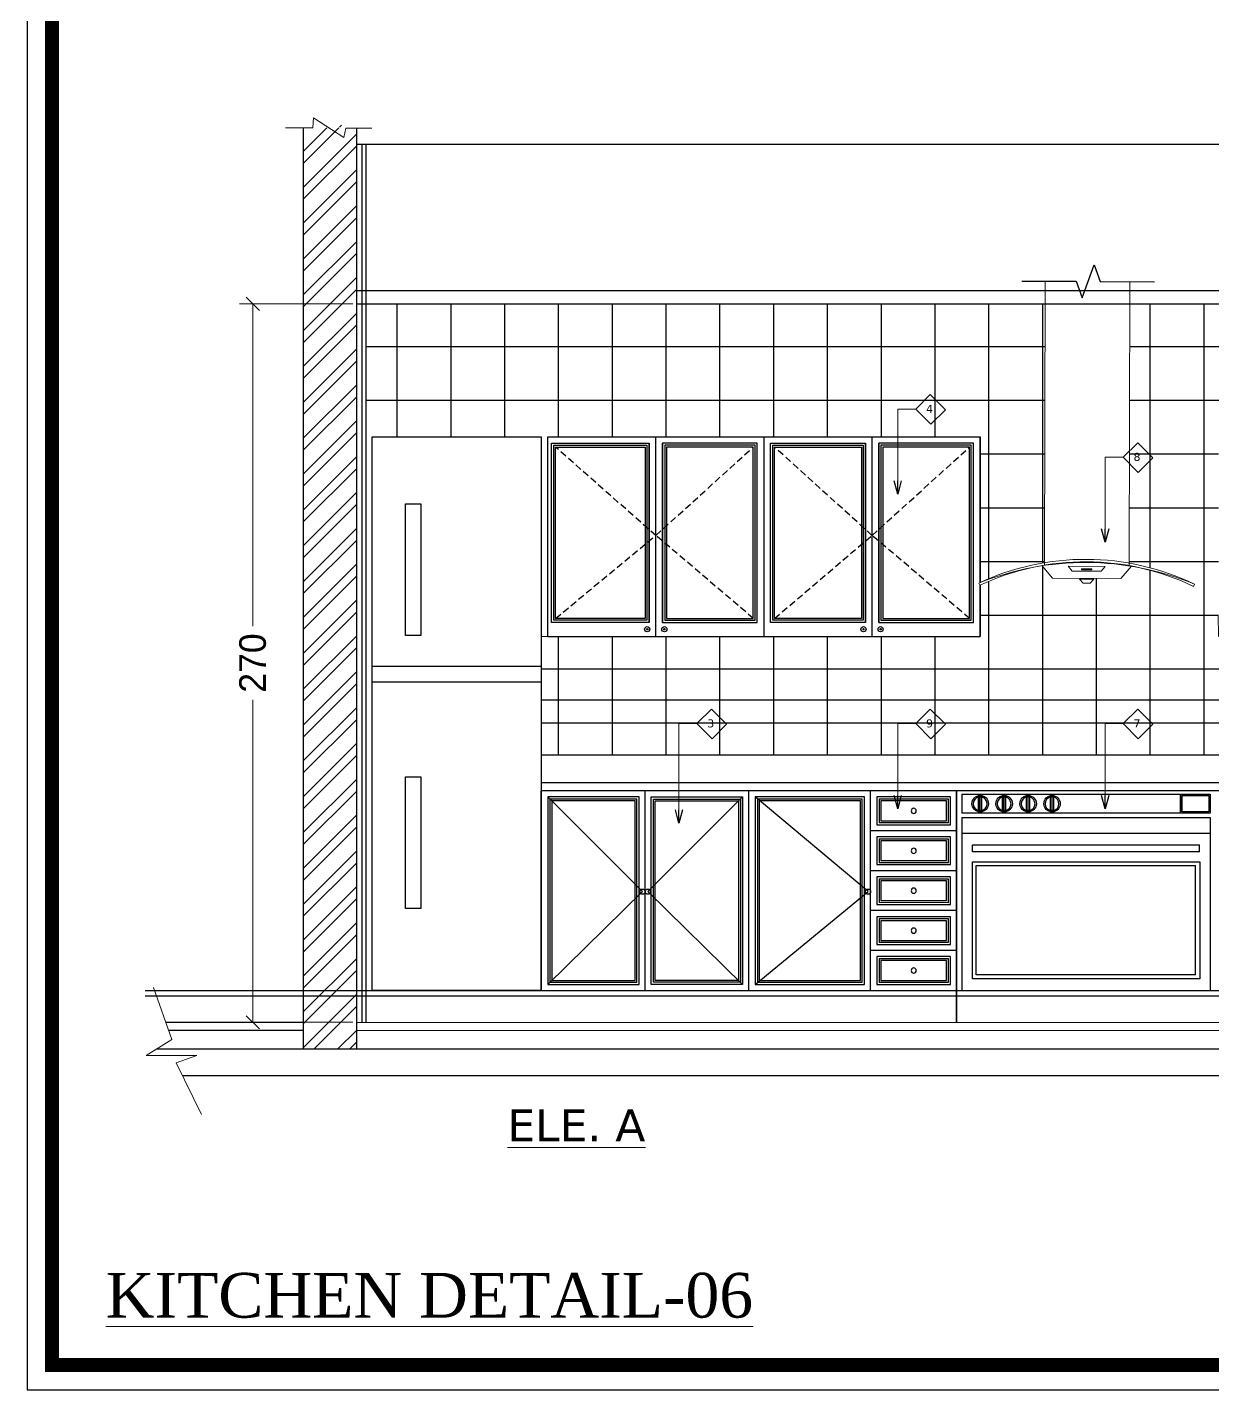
# Model space of a CAD drawing. Header units: centimetres. Extents: x 7997 to 116674, y 1017 to 13844.
# Drawn here: x 53387 to 53832, y 9562 to 10074 of the extents above; entities that cross this region are included whole.
import ezdxf
from ezdxf.enums import TextEntityAlignment as Align

# ---------------------------------------------------------------- set-up
doc = ezdxf.new("R2010")
doc.units = ezdxf.units.CM
doc.header["$LTSCALE"] = 200
doc.header["$PDMODE"] = 2
doc.linetypes.add('A-106-Typical Floor Plan$0$HIDDEN', pattern=[0.375, 0.25, -0.125])
doc.linetypes.add('HIDDEN', pattern=[0.375, 0.25, -0.125])
for name, color, linetype in [('AEL-LINE-FACADE 1', 1, 'Continuous'), ('AFP-HATCH-TILES', 251, 'Continuous'), ('AFP-KITCHEN-CUPBOARD', 11, 'Continuous'), ('AFP-WALL  PLASTER', 8, 'Continuous'), ('ASC-KITCHEN-COUNTER', 6, 'Continuous'), ('Border 100x200', 2, 'Continuous'), ('COL', 1, 'Continuous'), ('DIM', 11, 'Continuous'), ('STEP', 7, 'Continuous'), ('symbol-sec', 4, 'Continuous')]:
    doc.layers.add(name, color=color, linetype=linetype)
for name, color, linetype, lineweight in [('HA', 251, 'Continuous', 0), ('HAT', 8, 'Continuous', 9), ('TEXT', 6, 'Continuous', 18), ('TITLE', 7, 'Continuous', 20), ('WALL', 3, 'Continuous', 25)]:
    doc.layers.add(name, color=color, linetype=linetype, lineweight=lineweight)
doc.styles.add('sheet notes', font='verdana.ttf')
doc.styles.add('T2', font='')
doc.styles.add('TT1', font='times.ttf', dxfattribs={"width": 0.8, "height": 40})
doc.styles.get('T2').set_extended_font_data('Elisia')
doc.dimstyles.new('NORMAL-1', dxfattribs={"dimtxt": 10, "dimasz": 5, "dimexe": 5, "dimexo": 5, "dimgap": 1, "dimtad": 0, "dimdec": 0, "dimdsep": 46, "dimtxsty": 'T2', "dimblk1": 'OBLIQUE', "dimblk2": 'OBLIQUE', "dimsah": 1, "dimcen": 0.09, "dimclrd": 4, "dimclre": 4, "dimclrt": 6, "dimadec": 0, "dimazin": 0, "dimtfac": 1, "dimtdec": 0, "dimtofl": 0, "dimtmove": 1, "dimatfit": 3, "dimldrblk": 'OPEN30', "dimfxl": 0, "dimtolj": 1, "dimtzin": 0, "dimlwd": 5, "dimlwe": 5, "dimarcsym": 0})

# ---------------------------------------------------------------- blocks, each defined once
blk = doc.blocks.new('_OBLIQUE')
at = {"color": 0, "linetype": 'ByBlock'}
blk.add_line((-0.5, -0.5), (0.5, 0.5), dxfattribs=at)
blk = doc.blocks.new('*D1384')
at = {"layer": 'Defpoints', "color": 0, "transparency": 16777216}
for p in [(53471.58, 9970.54, 0), (53514.17, 9970.54, 0), (53514.17, 9700.54, 0)]:
    blk.add_point(p, dxfattribs=at)
at = {"layer": 'DIM', "color": 4, "lineweight": 5, "transparency": 16777216}
for p, q in [((53509.17, 9970.54, 0), (53466.58, 9970.54, 0)), ((53471.58, 9970.54, 0), (53471.58, 9849.4, 0)), ((53471.58, 9700.54, 0), (53471.58, 9821.69, 0)), ((53509.17, 9700.54, 0), (53466.58, 9700.54, 0))]:
    blk.add_line(p, q, dxfattribs=at)
at = {"layer": 'DIM', "color": 4, "lineweight": 5, "transparency": 16777216, "xscale": 5, "yscale": 5, "zscale": 5}
for p, rotation in [((53471.58, 9970.54, 0), 90), ((53471.58, 9700.54, 0), 270)]:
    blk.add_blockref('_OBLIQUE', p, dxfattribs=dict(at, rotation=rotation))
at = {"layer": 'DIM', "color": 6, "transparency": 16777216, "insert": (53471.58, 9835.54, 0), "char_height": 10, "attachment_point": 5, "rotation": 90, "style": 'T2'}
blk.add_mtext('\\A1;270', dxfattribs=at)
blk = doc.blocks.new('_Open30')
at = {"color": 0, "linetype": 'ByBlock', "lineweight": -2}
for p, q in [((-1, 0.27), (0, 0)), ((0, 0), (-1, -0.27)), ((0, 0), (-1, 0))]:
    blk.add_line(p, q, dxfattribs=at)
blk = doc.blocks.new('A$C5C1D5D22')
at = {"layer": 'ASC-KITCHEN-COUNTER'}
for p, q in [((22.9, -22.9, 0.1), (304.1, -22.9, 0.1)), ((22.9, -127.2, -0.1), (22.9, -22.9, 0.1)), ((31.2, -31.2, 0.1), (295.7, -31.2, 0.1)), ((31.2, -118.9, -0.1), (31.2, -31.2, 0.1)), ((37.9, -37.9, 0.1), (289.1, -37.9, 0.1)), ((37.9, -112.2, -0.1), (37.9, -37.9, 0.1)), ((289.1, -37.9, 0.1), (289.1, -112.1, -0.1)), ((295.7, -31.2, 0.1), (295.7, -118.8, -0.1)), ((304.1, -22.9, 0.1), (304.1, -127.1, -0.1)), ((304.1, -127.1, -0.1), (22.9, -127.2, -0.1)), ((295.7, -118.8, -0.1), (31.2, -118.9, -0.1)), ((289.1, -112.1, -0.1), (37.9, -112.2, -0.1))]:
    blk.add_line(p, q, dxfattribs=at)
blk.add_circle((163.5, -75.1, 0.1), 9.72, dxfattribs=at)
at = {"layer": 'symbol-sec', "color": 3}
blk.add_line((0, 0), (328, 0, 0), dxfattribs=at)
blk = doc.blocks.new('A$C74694381')
at = {"lineweight": 5}
for p, q in [((273.4, 84), (270, 1270.6, -0.1)), ((626.6, 85.4), (623.3, 1270.6, -0.1)), ((263.7, 82.6), (307, 31)), ((372.7, 81), (389.4, 61)), ((372.7, 81), (527.3, 81)), ((389.4, 61), (510.6, 61)), ((428.6, 70.3), (428.6, 67.3)), ((437.9, 70.3), (428.6, 70.3)), ((428.6, 67.3), (437.9, 67.3)), ((437.9, 67.3), (437.9, 70.3)), ((439.3, 70.3), (439.3, 67.3)), ((448.6, 70.3), (439.3, 70.3)), ((439.3, 67.3), (448.6, 67.3)), ((448.6, 67.3), (448.6, 70.3)), ((450.6, 70.3), (450.6, 67.3)), ((459.9, 70.3), (450.6, 70.3)), ((450.6, 67.3), (459.9, 67.3)), ((459.9, 67.3), (459.9, 70.3)), ((461.3, 70.3), (461.3, 67.3)), ((470.6, 70.3), (461.3, 70.3)), ((461.3, 67.3), (470.6, 67.3)), ((470.6, 67.3), (470.6, 70.3)), ((527.3, 81), (510.6, 61)), ((637.1, 83.5), (593, 31)), ((0, 9), (4.3, 0)), ((307, 31), (593, 31)), ((419.8, 27.3), (450, 27.3)), ((419.8, 27.3), (435.8, 10.6)), ((435.8, 10.6), (450, 10.6)), ((480.2, 27.3), (450, 27.3)), ((464.2, 10.6), (450, 10.6)), ((480.2, 27.3), (464.2, 10.6)), ((895.7, 0), (900, 9))]:
    blk.add_line(p, q, dxfattribs=at)
for radius in [1048.3, 1038.3]:
    blk.add_arc((450, -937.8), radius, 64.5792, 115.4208, dxfattribs=at)
at = {"lineweight": 9}
blk.add_arc((450, -1095.3), 1192.5, 67.8292, 112.1708, dxfattribs=at)
blk = doc.blocks.new('08-TITLE SHEET-selattin', base_point=(45714.8, -203081.4))
at = {"color": 0}
blk.add_lwpolyline([(51244.8, -203081.4), (45714.8, -203081.4), (45714.8, -206921.4), (51244.8, -206921.4)], close=True, dxfattribs=at)
at = {"color": 0, "linetype": 'ByBlock', "const_width": 17}
blk.add_lwpolyline([(45744.3, -206891.9), (51215.3, -206891.9), (51215.3, -203110.8), (45744.3, -203110.8)], close=True, dxfattribs=at)
at = {"layer": 'HA', "ltscale": 1.2}
blk.add_lwpolyline([(45714.8, -203081.4), (51244.8, -203081.4), (51244.8, -206921.4), (45714.8, -206921.4)], close=True, dxfattribs=at)

msp = doc.modelspace()

# ---------------------------------------------------------------- hatches: boundary and pattern name
at = {"layer": 'AFP-HATCH-TILES'}
h = msp.add_hatch(dxfattribs=at)
h.set_pattern_fill('_USER', color=251, scale=20.2, angle=180, style=0, double=1, pattern_type=0)
h.set_pattern_definition([(180, (2945.04, -2428.1), (-2e-15, -20.2), []), (270, (2945.04, -2428.1), (20.2, -4e-15), [])])
h.paths.add_polyline_path([(53579.9587, 9800.91), (53942.1719, 9800.91), (53942.1719, 9845.5101), (53834.3223, 9845.5101), (53834.3223, 9865.5098), (53744.7664, 9865.5098), (53744.7664, 9845.5098), (53579.9587, 9845.5098)])
edge = h.paths.add_edge_path()
edge.add_line((53801.572, 9871.9065), (53797.6563, 9867.2781))
edge.add_line((53797.6563, 9867.2781), (53771.895, 9867.4078))
edge.add_line((53771.895, 9867.4078), (53768.0261, 9872.0753))
edge.add_arc((53784.2653, 9765.9215), 107.3888, 80.725817, 98.697554, ccw=False)
edge = h.paths.add_edge_path()
edge.add_arc((53784.3367, 9780.1042), 94.4064, 99.412921, 114.780805)
edge.add_line((53744.7664, 9865.8174), (53744.7664, 9920.51))
edge.add_line((53744.7664, 9920.51), (53514.1719, 9920.51))
edge.add_line((53514.1719, 9920.51), (53514.1719, 9970.5425))
edge.add_line((53514.1719, 9970.5425), (53769.113, 9970.5233))
edge.add_line((53769.113, 9970.5233), (53768.8967, 9873.2394))
edge = h.paths.add_edge_path()
edge.add_arc((53784.3367, 9780.1042), 94.4064, 64.777521, 80.013823)
edge.add_line((53800.7077, 9873.0802), (53800.9241, 9970.5209))
edge.add_line((53800.9241, 9970.5209), (53942.1719, 9970.5103))
edge.add_line((53942.1719, 9970.5103), (53942.1719, 9920.51))
edge.add_line((53942.1719, 9920.51), (53834.3223, 9920.51))
edge.add_line((53834.3223, 9920.51), (53834.3223, 9865.5098))
edge.add_line((53834.3223, 9865.5098), (53824.5665, 9865.5098))
edge = h.paths.add_edge_path()
edge.add_arc((53784.2653, 9765.9215), 107.3888, 68.027387, 78.708658)
edge.add_arc((53784.3367, 9780.1042), 93.5058, 77.049737, 79.332203)
edge.add_line((53801.6459, 9871.9939), (53801.572, 9871.9065))
edge.add_arc((53784.2653, 9765.9215), 107.3888, 80.725817, 100.714713)
edge.add_arc((53784.3367, 9780.1042), 93.5058, 102.373634, 114.0243)
edge.add_line((53746.2682, 9865.5098), (53824.4462, 9865.5098))
at = {"layer": 'HAT'}
h = msp.add_hatch(dxfattribs=at)
h.set_pattern_fill('ANSI32', color=8)
h.set_pattern_definition([(45, (21623.614, -7277.701), (-6.735192, 6.735192), []), (45, (21628.104, -7277.701), (-6.735192, 6.735192), [])])
h.paths.add_polyline_path([(53490.6719, 9690.5428), (53510.6719, 9690.5428), (53510.6719, 10036.5652), (53506.4837, 10036.5652), (53505.8207, 10033.0041), (53504.3699, 10040.4162), (53504.1698, 10036.5979), (53490.6719, 10036.5979)])
h = msp.add_hatch(dxfattribs=at)
h.set_pattern_fill('ANGLE', color=8)
h.set_pattern_definition([(0, (2945.04, -2428.101), (0, 6.985), [5.08, -1.905]), (90, (2945.04, -2428.101), (-6.985, 4e-16), [5.08, -1.905])])
h.paths.add_polyline_path([(53943.6719, 9970.5102), (53514.1719, 9970.5425), (53514.1719, 9712.5101), (53516.4215, 9712.5101), (53516.4215, 9920.5098), (53579.9587, 9920.5098), (53579.9587, 9790.51), (53883.5798, 9790.51, 0.41776632), (53882.1719, 9789.01), (53882.1719, 9787.51), (53940.6719, 9787.51), (53940.6719, 9736.5723), (53941.9357, 9736.5723), (53941.9357, 9708.331), (53941.9357, 9707.7311), (53940.6719, 9706.5142), (53940.6719, 9700.5104), (53943.6719, 9700.5102)], flags=17)
h.paths.add_polyline_path([(53907.1719, 9845.5098), (53908.9719, 9845.5098), (53908.9719, 9845.5101), (53907.1719, 9845.5101)], flags=0)
h.paths.add_polyline_path([(53870.3149, 9883.389), (53870.3361, 9883.4511), (53870.3149, 9883.468)], flags=0)
h.paths.add_polyline_path([(53824.7664, 9865.5098), (53744.7664, 9865.5098), (53744.7664, 9845.5102), (53744.7664, 9845.5098), (53582.3466, 9845.5098), (53582.3466, 9920.5098), (53744.7664, 9920.5103), (53744.7664, 9895.5098), (53824.7664, 9895.5098)], flags=0)
h.paths.add_polyline_path([(53909.1719, 9920.51), (53910.9719, 9920.51), (53942.1719, 9920.51), (53942.1719, 9918.51), (53942.1719, 9912.76), (53940.1719, 9912.76), (53940.1719, 9918.51), (53939.5719, 9918.51), (53939.5719, 9847.5101), (53940.1719, 9847.5101), (53940.1719, 9855.0101), (53942.1719, 9855.0101), (53942.1719, 9847.5101), (53942.1719, 9845.5101), (53909.1719, 9845.5101), (53909.1719, 9847.5101), (53939.5719, 9847.5101), (53939.5719, 9918.51), (53910.9719, 9918.51), (53910.9719, 9914.51), (53909.3625, 9914.51), (53909.3625, 9912.528), (53912.1101, 9912.528), (53912.1101, 9914.4033), (53913.6461, 9914.4033), (53913.6461, 9912.528), (53914.5641, 9912.528), (53914.5641, 9910.9921), (53913.6461, 9910.9921), (53913.6461, 9909.1167), (53912.1101, 9909.1167), (53912.1101, 9910.9921), (53909.3625, 9910.9921), (53909.3625, 9910.26), (53908.4719, 9910.26), (53908.4719, 9913.26), (53909.3625, 9913.26), (53909.3625, 9914.4033), (53909.1399, 9914.4033), (53909.1719, 9914.51)], flags=0)
h.paths.add_polyline_path([(53868.072, 9848.2533, -1), (53866.128, 9848.2533, -1)], flags=0)
h.paths.add_polyline_path([(53913.0195, 9913.3243), (53912.8781, 9913.4657), (53912.7367, 9913.3243, -2.41421356)], flags=0)
h.paths.add_polyline_path([(53913.0195, 9909.913), (53912.8781, 9910.0544), (53912.7367, 9909.913, -2.41421356)], flags=0)
h.paths.add_polyline_path([(53874.5018, 9848.2533, -1), (53872.5578, 9848.2533, -1)], flags=0)
h.paths.add_polyline_path([(53912.6719, 9886.31), (53913.6719, 9886.31), (53938.5719, 9886.31), (53938.5719, 9884.51), (53913.6719, 9884.51), (53912.6719, 9884.51)], flags=0)
h.paths.add_polyline_path([(53708.3484, 9848.2532, -1), (53706.4044, 9848.2532, -1)], flags=0)
h.paths.add_polyline_path([(53701.9186, 9848.2532, -1), (53699.9746, 9848.2532, -1)], flags=0)
h.paths.add_polyline_path([(53909.3625, 9860.8144), (53912.1101, 9860.8144), (53912.1101, 9862.6897), (53913.6461, 9862.6897), (53913.6461, 9860.8144), (53914.5641, 9860.8144), (53914.5641, 9859.2784), (53913.6461, 9859.2784), (53913.6461, 9857.4031), (53912.1101, 9857.4031), (53912.1101, 9859.2784), (53909.3625, 9859.2784), (53909.3625, 9858.5464), (53908.4719, 9858.5464), (53908.4719, 9861.5464), (53909.3625, 9861.5464)], flags=0)
h.paths.add_polyline_path([(53913.0195, 9861.6106), (53912.8781, 9861.752), (53912.7367, 9861.6106, -2.41421356)], flags=0)
h.paths.add_polyline_path([(53902.3352, 9848.2274, 1), (53903.5437, 9848.2274, 1)], flags=0)
h.paths.add_polyline_path([(53903.6894, 9848.2274, -1), (53902.1894, 9848.2274, -1)], flags=0)
h.paths.add_polyline_path([(53913.0195, 9858.1993), (53912.8781, 9858.3408), (53912.7367, 9858.1993, -2.41421356)], flags=0)
h.paths.add_polyline_path([(53940.1719, 9799.9057), (53940.7762, 9800.51), (53942.1719, 9800.51), (53942.1719, 9790.51), (53940.1719, 9790.51)], flags=0)
h.paths.add_polyline_path([(53625.1945, 9848.2532, -1), (53627.1385, 9848.2532, -1)], flags=0)
h.paths.add_polyline_path([(53618.7647, 9848.2532, -1), (53620.7087, 9848.2532, -1)], flags=0)
h.paths.add_polyline_path([(53943.6719, 9970.5102), (53514.1719, 9970.5425), (53514.1719, 9712.5101), (53516.4215, 9712.5101), (53516.4215, 9920.5098), (53579.9587, 9920.5098), (53579.9587, 9790.51), (53884.4232, 9790.51), (53940.6719, 9790.51), (53942.1719, 9790.51), (53942.1719, 9787.51), (53940.6719, 9787.51), (53940.6719, 9736.5723), (53941.9357, 9736.5723), (53941.9357, 9708.331), (53941.9357, 9707.7311), (53940.6719, 9706.5142), (53940.6719, 9700.5104), (53943.6719, 9700.5102)], flags=17)

# ---------------------------------------------------------------- linework, layer by layer
at = {"linetype": 'Continuous'}
msp.add_lwpolyline([(53386.8978, 9562.4841), (55128.8478, 9562.4841), (55128.8478, 10772.0841), (53386.8978, 10772.0841)], close=True, dxfattribs=at)
at = {"layer": 'AEL-LINE-FACADE 1'}
for centre, radius in [((53619.7367, 9848.2532, 7.9117), 0.972), ((53619.7367, 9848.2532, 7.9117), 0.25), ((53626.1665, 9848.2532, 7.9117), 0.972), ((53626.1665, 9848.2532, 7.9117), 0.25), ((53700.9466, 9848.2532, 7.8941), 0.972), ((53700.9466, 9848.2532, 7.8941), 0.25), ((53707.3764, 9848.2532, 7.8941), 0.972), ((53707.3764, 9848.2532, 7.8941), 0.25)]:
    msp.add_circle(centre, radius, dxfattribs=at)
at = {"layer": 'AFP-HATCH-TILES', "color": 251}
for p, q in [((53514.1719, 9700.5428, 0), (53514.1719, 10030.5428, 0)), ((53579.9587, 9821.71, 0), (53942.1719, 9821.71, 0))]:
    msp.add_line(p, q, dxfattribs=at)
at = {"layer": 'AFP-HATCH-TILES', "color": 2}
msp.add_line((53940.6719, 9800.91, 0.0056), (53579.9587, 9800.91, 0.0056), dxfattribs=at)
at = {"layer": 'AFP-HATCH-TILES'}
msp.add_line((53940.9988, 9790.51, 0.0109), (53579.9587, 9790.51, 0.0111), dxfattribs=at)
at = {"layer": 'AFP-KITCHEN-CUPBOARD', "linetype": 'HIDDEN', "ltscale": 150}
for p, q in [((53617.969, 9749.6411, 0.0012), (53582.3466, 9785.223, 0.0053)), ((53619.913, 9749.6411, 0.0012), (53655.5355, 9785.223, 0.0053)), ((53702.6486, 9749.6411, 0.0007), (53660.3181, 9785.223, 0.0053)), ((53582.3466, 9714.8081, -0.0055), (53617.969, 9749.6411, 0.0012)), ((53655.5355, 9714.8081, -0.0055), (53619.913, 9749.6411, 0.0012)), ((53660.3181, 9714.8081, -0.0055), (53702.6486, 9749.6411, 0.0007))]:
    msp.add_line(p, q, dxfattribs=at)
at = {"layer": 'AFP-WALL  PLASTER'}
msp.add_line((53512.6719, 9700.5428, 0), (53512.6719, 10030.5428, 0), dxfattribs=at)
at = {"layer": 'ASC-KITCHEN-COUNTER'}
for p, q in [((53582.3466, 9920.5098, 0.0053), (53744.7664, 9920.5103, -0.0161)), ((53582.3466, 9845.5098, 0.0053), (53582.3466, 9920.5098, 0.0053)), ((53583.8034, 9918.1831, 0.0053), (53620.4563, 9918.1832, 7.9117)), ((53583.8034, 9850.8083, -7.9065), (53583.8034, 9918.1831, 0.0053)), ((53584.6367, 9917.3497, 0.0053), (53619.6229, 9917.3498, 7.9117)), ((53584.6367, 9851.6417, -7.9065), (53584.6367, 9917.3497, 0.0053)), ((53585.3034, 9916.6831, 0.0053), (53618.9563, 9916.6832, 7.9117)), ((53585.3034, 9852.3083, -7.9065), (53585.3034, 9916.6831, 0.0053)), ((53618.9563, 9916.6832, 7.9117), (53618.9563, 9852.3085, -0.0001)), ((53619.6229, 9917.3498, 7.9117), (53619.6229, 9851.6418, -0.0001)), ((53620.4563, 9918.1832, 7.9117), (53620.4563, 9850.8085, -0.0001)), ((53620.4563, 9850.8085, -0.0001), (53620.4563, 9918.1832, 7.9117)), ((53622.9516, 9845.5102, -0.0001), (53622.9516, 9920.5102, -0.0001)), ((53661.0612, 9918.1831, 7.8977), (53625.4469, 9918.1832, 7.9117)), ((53625.4469, 9918.1832, 7.9117), (53625.4469, 9850.8085, -0.0001)), ((53625.4469, 9850.8085, -0.0001), (53625.4469, 9918.1832, 7.9117)), ((53660.2279, 9917.3497, 7.8977), (53626.2803, 9917.3498, 7.9117)), ((53626.2803, 9917.3498, 7.9117), (53626.2803, 9851.6418, -0.0001)), ((53659.5612, 9916.6831, 7.8977), (53626.9469, 9916.6832, 7.9117)), ((53626.9469, 9916.6832, 7.9117), (53626.9469, 9852.3085, -0.0001)), ((53659.5612, 9852.3083, -0.0141), (53659.5612, 9916.6831, 7.8977)), ((53660.2279, 9851.6417, -0.0141), (53660.2279, 9917.3497, 7.8977)), ((53661.0612, 9850.8083, -0.0141), (53661.0612, 9918.1831, 7.8977)), ((53663.5565, 9920.51, -0.0141), (53663.5565, 9845.5098, -0.0141)), ((53666.0519, 9918.1831, 7.8977), (53701.6662, 9918.1832, 7.8941)), ((53666.0519, 9850.8083, -0.0141), (53666.0519, 9918.1831, 7.8977)), ((53666.8852, 9917.3497, 7.8977), (53700.8328, 9917.3498, 7.8941)), ((53666.8852, 9851.6417, -0.0141), (53666.8852, 9917.3497, 7.8977)), ((53667.5519, 9916.6831, 7.8977), (53700.1662, 9916.6832, 7.8941)), ((53667.5519, 9852.3083, -0.0141), (53667.5519, 9916.6831, 7.8977)), ((53700.1662, 9916.6832, 7.8941), (53700.1662, 9852.3084, -0.0177)), ((53700.8328, 9917.3498, 7.8941), (53700.8328, 9851.6418, -0.0177)), ((53701.6662, 9918.1832, 7.8941), (53701.6662, 9850.8084, -0.0177)), ((53701.6662, 9850.8084, -0.0177), (53701.6662, 9918.1832, 7.8941)), ((53704.1615, 9845.5102, -0.0177), (53704.1615, 9920.5102, -0.0177)), ((53742.2711, 9918.1831, 7.8957), (53706.6568, 9918.1832, 7.8941)), ((53706.6568, 9918.1832, 7.8941), (53706.6568, 9850.8084, -0.0177)), ((53706.6568, 9850.8084, -0.0177), (53706.6568, 9918.1832, 7.8941)), ((53741.4378, 9917.3497, 7.8957), (53707.4902, 9917.3498, 7.8941)), ((53707.4902, 9917.3498, 7.8941), (53707.4902, 9851.6418, -0.0177)), ((53740.7711, 9916.6831, 7.8957), (53708.1568, 9916.6832, 7.8941)), ((53708.1568, 9916.6832, 7.8941), (53708.1568, 9852.3084, -0.0177)), ((53740.7711, 9852.3083, -0.0161), (53740.7711, 9916.6831, 7.8957)), ((53741.4378, 9851.6417, -0.0161), (53741.4378, 9917.3497, 7.8957)), ((53742.2711, 9850.8083, -0.0161), (53742.2711, 9918.1831, 7.8957)), ((53744.7664, 9865.7823, -0.0161), (53744.7664, 9920.5102, -0.0161)), ((53744.7664, 9920.51, -0.0161), (53744.7664, 9865.7823, -0.0161)), ((53744.7664, 9845.5102, -0.0161), (53744.7664, 9864.8245, -0.0161)), ((53744.7664, 9864.8245, -0.0161), (53744.7664, 9845.51, -0.0161)), ((53620.4563, 9850.8085, -0.0001), (53583.8034, 9850.8083, -7.9065)), ((53619.6229, 9851.6418, -0.0001), (53584.6367, 9851.6417, -7.9065)), ((53618.9563, 9852.3085, -0.0001), (53585.3034, 9852.3083, -7.9065)), ((53625.4469, 9850.8085, -0.0001), (53661.0612, 9850.8083, -0.0141)), ((53626.2803, 9851.6418, -0.0001), (53660.2279, 9851.6417, -0.0141)), ((53626.9469, 9852.3085, -0.0001), (53659.5612, 9852.3083, -0.0141)), ((53701.6662, 9850.8084, -0.0177), (53666.0519, 9850.8083, -0.0141)), ((53700.8328, 9851.6418, -0.0177), (53666.8852, 9851.6417, -0.0141)), ((53700.1662, 9852.3084, -0.0177), (53667.5519, 9852.3083, -0.0141)), ((53706.6568, 9850.8084, -0.0177), (53742.2711, 9850.8083, -0.0161)), ((53707.4902, 9851.6418, -0.0177), (53741.4378, 9851.6417, -0.0161)), ((53708.1568, 9852.3084, -0.0177), (53740.7711, 9852.3083, -0.0161)), ((53582.3466, 9845.5098, 0.0053), (53744.7664, 9845.5098, -0.0161)), ((53616.654, 9785.223, 0.0065), (53582.3466, 9785.223, 0.0053)), ((53582.3466, 9785.223, 0.0053), (53582.3466, 9714.8081, -0.0055)), ((53615.8207, 9784.3897, 0.0065), (53583.18, 9784.3897, 0.0053)), ((53583.18, 9784.3897, 0.0053), (53583.18, 9715.6414, -0.0055)), ((53615.154, 9783.723, 0.0065), (53583.8466, 9783.723, 0.0053)), ((53583.8466, 9783.723, 0.0053), (53583.8466, 9716.3081, -0.0055)), ((53615.154, 9716.2971, -0.0041), (53615.154, 9783.723, 0.0065)), ((53615.8207, 9715.6304, -0.0041), (53615.8207, 9784.3897, 0.0065)), ((53616.654, 9714.7971, -0.0041), (53616.654, 9785.223, 0.0065)), ((53621.228, 9785.223, 0.0065), (53655.5355, 9785.223, 0.0053)), ((53621.228, 9714.7971, -0.0041), (53621.228, 9785.223, 0.0065)), ((53622.0614, 9784.3897, 0.0065), (53654.7021, 9784.3897, 0.0053)), ((53622.0614, 9715.6304, -0.0041), (53622.0614, 9784.3897, 0.0065)), ((53622.728, 9783.723, 0.0065), (53654.0355, 9783.723, 0.0053)), ((53622.728, 9716.2971, -0.0041), (53622.728, 9783.723, 0.0065)), ((53654.0355, 9783.723, 0.0053), (53654.0355, 9716.3081, -0.0055)), ((53654.7021, 9784.3897, 0.0053), (53654.7021, 9715.6414, -0.0055)), ((53655.5355, 9785.223, 0.0053), (53655.5355, 9714.8081, -0.0055)), ((53701.3336, 9785.223, 0.006), (53660.3181, 9785.223, 0.0053)), ((53660.3181, 9785.223, 0.0053), (53660.3181, 9714.8081, -0.0055)), ((53700.5002, 9784.3897, 0.006), (53661.1515, 9784.3897, 0.0053)), ((53661.1515, 9784.3897, 0.0053), (53661.1515, 9715.6414, -0.0055)), ((53699.8336, 9783.723, 0.006), (53661.8181, 9783.723, 0.0053)), ((53661.8181, 9783.723, 0.0053), (53661.8181, 9716.3081, -0.0055)), ((53699.8336, 9716.2971, -0.0046), (53699.8336, 9783.723, 0.006)), ((53700.5002, 9715.6304, -0.0046), (53700.5002, 9784.3897, 0.006)), ((53701.3336, 9714.7971, -0.0046), (53701.3336, 9785.223, 0.006)), ((53735.888, 9787.51, 0.001), (53735.888, 9700.51, 0.0008)), ((53737.8856, 9786.2226, 155.7632), (53819.9225, 9786.2311, 154.3912)), ((53737.8856, 9786.2226, 175.9373), (53737.8856, 9779.1256, 159.4747)), ((53744.1542, 9780.2142, 154.4013), (53744.1542, 9785.1498, 154.4013)), ((53744.4724, 9785.264, 154.4013), (53745.0486, 9785.264, 154.4013)), ((53744.4724, 9780.1141, 154.4013), (53744.4724, 9785.264, 154.4013)), ((53745.0486, 9785.264, 154.4013), (53745.0486, 9780.1141, 154.4013)), ((53745.3904, 9780.2142, 154.4013), (53745.3904, 9785.1498, 154.4013)), ((53753.1542, 9780.2142, 154.4013), (53753.1542, 9785.1498, 154.4013)), ((53753.4724, 9785.264, 154.4013), (53754.0486, 9785.264, 154.4013)), ((53753.4724, 9780.1141, 154.4013), (53753.4724, 9785.264, 154.4013)), ((53754.0486, 9785.264, 154.4013), (53754.0486, 9780.1141, 154.4013)), ((53754.3904, 9780.2142, 154.4013), (53754.3904, 9785.1498, 154.4013)), ((53762.1542, 9780.2142, 154.4013), (53762.1542, 9785.1498, 154.4013)), ((53762.4724, 9785.264, 154.4013), (53763.0486, 9785.264, 154.4013)), ((53762.4724, 9780.1141, 154.4013), (53762.4724, 9785.264, 154.4013)), ((53763.0486, 9785.264, 154.4013), (53763.0486, 9780.1141, 154.4013)), ((53763.3904, 9780.2142, 154.4013), (53763.3904, 9785.1498, 154.4013)), ((53771.1542, 9780.2142, 154.4013), (53771.1542, 9785.1498, 154.4013)), ((53771.4724, 9785.264, 154.4013), (53772.0486, 9785.264, 154.4013)), ((53771.4724, 9780.1141, 154.4013), (53771.4724, 9785.264, 154.4013)), ((53772.0486, 9785.264, 154.4013), (53772.0486, 9780.1141, 154.4013)), ((53772.3904, 9780.2142, 154.4013), (53772.3904, 9785.1498, 154.4013)), ((53819.9225, 9786.2311, 154.3912), (53819.9225, 9779.1341, 154.3912)), ((53820.1108, 9786.2311, 154.5286), (53831.1477, 9786.2311, 153.599)), ((53820.1108, 9779.1341, 154.5286), (53820.1108, 9786.2311, 154.5286)), ((53820.6053, 9785.7366, 154.5286), (53830.6532, 9785.7366, 153.599)), ((53820.6053, 9779.6286, 154.5286), (53820.6053, 9785.7366, 154.5286)), ((53830.6532, 9785.7366, 154.3912), (53830.6532, 9779.6286, 154.3912)), ((53831.1477, 9786.2311, 154.3912), (53831.1477, 9779.1341, 154.3912)), ((53819.9225, 9779.1341, 154.3912), (53737.8856, 9779.1256, 155.7632)), ((53745.0486, 9780.1141, 154.4013), (53744.4724, 9780.1141, 154.4013)), ((53754.0486, 9780.1141, 154.4013), (53753.4724, 9780.1141, 154.4013)), ((53763.0486, 9780.1141, 154.4013), (53762.4724, 9780.1141, 154.4013)), ((53772.0486, 9780.1141, 154.4013), (53771.4724, 9780.1141, 154.4013)), ((53831.1477, 9779.1341, 153.4616), (53820.1108, 9779.1341, 154.3912)), ((53830.6532, 9779.6286, 153.4616), (53820.6053, 9779.6286, 154.3912)), ((53737.8856, 9777.5256, 155.7632), (53831.1477, 9777.534, 155.3208)), ((53737.8856, 9777.5256, 155.7632), (53737.8856, 9712.5101, 6.3294)), ((53831.1477, 9777.534, 155.3208), (53831.1477, 9712.5186, 5.887)), ((53737.8856, 9771.6594, 155.737), (53831.1477, 9771.6679, 155.2946)), ((53741.8253, 9767.2386, 155.737), (53827.1799, 9767.247, 155.2946)), ((53741.8253, 9764.6242, 155.737), (53741.8253, 9767.2386, 155.737)), ((53827.135, 9764.6327, 155.2946), (53741.8253, 9764.6242, 155.737)), ((53827.135, 9764.6327, 155.2946), (53827.135, 9767.247, 155.2946)), ((53741.8253, 9760.8927, 155.737), (53827.2077, 9760.9012, 155.2946)), ((53741.8253, 9716.8881, 0.2151), (53741.8253, 9760.8927, 155.737)), ((53743.3088, 9759.4092, 155.737), (53825.6514, 9759.4177, 161.7622)), ((53743.3088, 9718.3716, 0.2151), (53743.3088, 9759.4092, 155.737)), ((53825.6514, 9718.3801, 145.3438), (53825.6514, 9759.4177, 300.8656)), ((53827.2077, 9760.9012, 155.2946), (53827.2077, 9716.8966, -0.2273)), ((53827.2077, 9716.8966, -0.2273), (53741.8253, 9716.8881, 0.2151)), ((53825.6514, 9718.3801, -0.207), (53743.3088, 9718.3716, 0.2151)), ((53431.1719, 9712.5101, 0), (53940.6719, 9712.5101, 0.0029)), ((53582.3466, 9714.8081, -0.0055), (53616.654, 9714.7971, -0.0041)), ((53583.18, 9715.6414, -0.0055), (53615.8207, 9715.6304, -0.0041)), ((53583.8466, 9716.3081, -0.0055), (53615.154, 9716.2971, -0.0041)), ((53655.5355, 9714.8081, -0.0055), (53621.228, 9714.7971, -0.0041)), ((53654.7021, 9715.6414, -0.0055), (53622.0614, 9715.6304, -0.0041)), ((53654.0355, 9716.3081, -0.0055), (53622.728, 9716.2971, -0.0041)), ((53660.3181, 9714.8081, -0.0055), (53701.3336, 9714.7971, -0.0046)), ((53661.1515, 9715.6414, -0.0055), (53700.5002, 9715.6304, -0.0046)), ((53661.8181, 9716.3081, -0.0055), (53699.8336, 9716.2971, -0.0046)), ((53431.1719, 9710.4925, 0.0046), (53940.6719, 9710.4925, -0.0014))]:
    msp.add_line(p, q, dxfattribs=at)
at = {"layer": 'ASC-KITCHEN-COUNTER', "color": 3}
for p, q in [((53884.4232, 9790.51, 0.0108), (53579.9587, 9790.51, 0.0075)), ((53882.1719, 9787.51, 0.0108), (53579.9587, 9787.51, 0.0075)), ((53579.9587, 9712.5101, 0.0042), (53579.9587, 9787.51, 0)), ((53618.941, 9712.5101, 0.0052), (53618.941, 9787.51, 0.001)), ((53657.9234, 9712.5101, 0.0042), (53657.9234, 9787.51, 0)), ((53657.9234, 9712.5101, 0.0042), (53657.9234, 9787.51, 0)), ((53703.6206, 9712.5101, 0.0047), (53703.6206, 9787.51, 0.0005)), ((53735.888, 9712.5101, 0.0042), (53735.888, 9787.51, 0))]:
    msp.add_line(p, q, dxfattribs=at)
at = {"layer": 'ASC-KITCHEN-COUNTER'}
for centre in [(53617.969, 9749.6411, 0.0012), (53619.913, 9749.6411, 0.0012), (53702.6486, 9749.6411, 0.0007)]:
    msp.add_circle(centre, 0.972, dxfattribs=at)
for centre, major_axis, start_param, end_param in [((53744.7723, 9782.682, 154.4013), (2.1854, 2.1854), 5.49778714, 11.78097245), ((53744.7723, 9782.682, 154.4013), (-1.8358, 1.8358), -0.55767313, 2.12846946), ((53744.7723, 9784.866, 154.4013), (0.4809, 0.4809), 5.92810529, 8.20906165), ((53744.7723, 9782.682, 154.4013), (-1.8358, 1.8358), 2.58391952, 5.27006211), ((53753.7723, 9782.682, 154.4013), (2.1854, 2.1854), 5.49778714, 11.78097245), ((53753.7723, 9782.682, 154.4013), (-1.8358, 1.8358), -0.55767313, 2.12846946), ((53753.7723, 9784.866, 154.4013), (0.4809, 0.4809), 5.92810529, 8.20906165), ((53753.7723, 9782.682, 154.4013), (-1.8358, 1.8358), 2.58391952, 5.27006211), ((53762.7723, 9782.682, 154.4013), (2.1854, 2.1854), 5.49778714, 11.78097245), ((53762.7723, 9782.682, 154.4013), (-1.8358, 1.8358), -0.55767313, 2.12846946), ((53762.7723, 9784.866, 154.4013), (0.4809, 0.4809), 5.92810529, 8.20906165), ((53762.7723, 9782.682, 154.4013), (-1.8358, 1.8358), 2.58391952, 5.27006211), ((53771.7723, 9782.682, 154.4013), (2.1854, 2.1854), 5.49778714, 11.78097245), ((53771.7723, 9782.682, 154.4013), (-1.8358, 1.8358), -0.55767313, 2.12846946), ((53771.7723, 9784.866, 154.4013), (0.4809, 0.4809), 5.92810529, 8.20906165), ((53771.7723, 9782.682, 154.4013), (-1.8358, 1.8358), 2.58391952, 5.27006211), ((53744.7723, 9780.4979, 154.4013), (0.4809, 0.4809), 2.78651264, 5.067469), ((53753.7723, 9780.4979, 154.4013), (0.4809, 0.4809), 2.78651264, 5.067469), ((53762.7723, 9780.4979, 154.4013), (0.4809, 0.4809), 2.78651264, 5.067469), ((53771.7723, 9780.4979, 154.4013), (0.4809, 0.4809), 2.78651264, 5.067469)]:
    msp.add_ellipse(centre, major_axis=major_axis, ratio=1, start_param=start_param, end_param=end_param, dxfattribs=at)
at = {"layer": 'Border 100x200', "linetype": 'Continuous', "elevation": -0.0216}
msp.add_lwpolyline([(53760.4545, 9979.0885), (53780.8598, 9978.9858), (53783.0786, 9972.7927), (53787.6408, 9985.1336), (53789.8597, 9978.9405), (53810.265, 9978.8378)], dxfattribs=at)
at = {"layer": 'COL'}
for p, q in [((53435.5567, 9690.5428, 0), (54010.787, 9690.51, 0)), ((53445.1638, 9680.5428, 0), (54001.1799, 9680.51, 0))]:
    msp.add_line(p, q, dxfattribs=at)
at = {"layer": 'HAT', "elevation": 0}
for points in [[(53483.8377, 10036.5979), (53494.1698, 10036.5979), (53494.3699, 10040.4162), (53505.8207, 10033.0041), (53506.4837, 10036.5652), (53516.2662, 10036.5652)], [(53434.2955, 9713.6441), (53441.1918, 9694.0813), (53431.6091, 9688.0639), (53450.592, 9688.0639), (53442.8345, 9685.3288), (53452.2709, 9665.9398)]]:
    msp.add_lwpolyline(points, dxfattribs=at)
at = {"layer": 'HAT', "elevation": 0.0056}
msp.add_lwpolyline([(53579.9587, 9800.91), (53942.1719, 9800.91), (53942.1719, 9845.5101), (53834.3223, 9845.5103), (53834.2061, 9853.4711), (53744.6503, 9853.4708), (53744.7664, 9845.5098), (53579.9587, 9845.5098)], close=True, dxfattribs=at)
at = {"layer": 'STEP'}
for p, q in [((53510.6719, 10030.5428, 0), (53945.6719, 10030.51, 0)), ((53510.6719, 9975.5428, 0), (53945.6719, 9975.51, 0)), ((53510.6719, 9970.5428, 0), (53945.6719, 9970.51, 0)), ((53438.914, 9700.5428, 0), (53490.6719, 9700.5428, 0)), ((53439.9716, 9697.5428, 0), (53490.6719, 9697.5428, 0)), ((53510.6719, 9700.5428, 0), (53945.6719, 9700.51, 0)), ((53510.6719, 9697.5428, 0), (53945.6719, 9697.51, 0))]:
    msp.add_line(p, q, dxfattribs=at)
at = {"layer": 'symbol-sec'}
for p, q in [((53735.888, 9787.51, 0.001), (53735.888, 9700.51, 0.001)), ((53735.888, 9700.51, 0.0101), (53735.888, 9787.51, 0.0052))]:
    msp.add_line(p, q, dxfattribs=at)
at = {"layer": 'WALL'}
for p, q in [((53490.6719, 9690.5428, 0), (53490.6719, 10036.5979, 0)), ((53510.6719, 9690.5428, 0), (53510.6719, 10036.5652, 0))]:
    msp.add_line(p, q, dxfattribs=at)
at = {"layer": 'WALL', "color": 8, "linetype": 'A-106-Typical Floor Plan$0$HIDDEN', "ltscale": 0.05}
for p, q in [((53622.9145, 9883.4976, 7.9117), (53585.3034, 9916.6831, 0.0053)), ((53622.9887, 9883.4976, 7.9117), (53659.5612, 9916.6831, 7.8977)), ((53704.1244, 9883.4976, 7.8941), (53667.5519, 9916.6831, 7.8977)), ((53704.1986, 9883.4976, 7.8941), (53740.7711, 9916.6831, 7.8957)), ((53585.3034, 9852.3083, -7.9065), (53622.9145, 9883.4976, 7.9117)), ((53659.5612, 9852.3083, -0.0141), (53622.9887, 9883.4976, 7.9117)), ((53667.5519, 9852.3083, -0.0141), (53704.1244, 9883.4976, 7.8941)), ((53740.7711, 9852.3083, -0.0161), (53704.1986, 9883.4976, 7.8941))]:
    msp.add_line(p, q, dxfattribs=at)
at = {"layer": 'WALL', "color": 8}
for p, q in [((53516.4215, 9834.3066, -0.0075), (53579.9587, 9834.3066, -0.0075)), ((53516.4215, 9828.4912, -0.0075), (53579.9587, 9828.4912, -0.0075))]:
    msp.add_line(p, q, dxfattribs=at)
at = {"layer": 'WALL', "elevation": 0}
for points in [[(53720.5482, 9930.9417), (53726.0015, 9936.3949), (53731.692, 9930.7044), (53726.2388, 9925.2511)], [(53798.4639, 9912.8879), (53803.9171, 9918.3411), (53809.6077, 9912.6505), (53804.1545, 9907.1973)], [(53638.3816, 9812.7633), (53643.8348, 9818.2165), (53649.5254, 9812.526), (53644.0721, 9807.0727)], [(53720.5482, 9812.7633), (53726.0015, 9818.2165), (53731.692, 9812.526), (53726.2388, 9807.0727)], [(53798.4639, 9812.7633), (53803.9171, 9818.2165), (53809.6077, 9812.526), (53804.1545, 9807.0727)]]:
    msp.add_lwpolyline(points, close=True, dxfattribs=at)
at = {"layer": 'WALL', "color": 8, "elevation": -0.0075}
for points in [[(53516.4215, 9920.5098), (53579.9587, 9920.5098), (53579.9587, 9712.5101), (53516.4215, 9712.5101)], [(53528.9367, 9895.368), (53534.7556, 9895.368), (53534.7556, 9845.9373), (53528.9367, 9845.9373)], [(53528.9367, 9792.7588), (53534.7556, 9792.7588), (53534.7556, 9743.3281), (53528.9367, 9743.3281)]]:
    msp.add_lwpolyline(points, close=True, dxfattribs=at)

# ---------------------------------------------------------------- block references
at = {"xscale": 0.0900557791904394, "yscale": 0.0900557791904394, "zscale": 0.0900557791904394, "rotation": 359.7116856232811}
msp.add_blockref('A$C74694381', (53744.2371, 9864.7596, 0.0056), dxfattribs=at)
at = {"layer": 'ASC-KITCHEN-COUNTER', "color": 3, "xscale": -0.09837649856273879, "yscale": 0.1, "zscale": 0.1}
msp.add_blockref('A$C5C1D5D22', (53735.888, 9787.51, 0), dxfattribs=at)
at = {"layer": 'DIM', "color": 0, "linetype": 'Continuous', "xscale": 0.3149999999999982, "yscale": 0.3149999999999982, "zscale": 0.3149999999999982}
msp.add_blockref('08-TITLE SHEET-selattin', (53386.8978, 10772.0841), dxfattribs=at)
at = {"layer": 'symbol-sec', "xscale": -0.09837649856273879, "yscale": 0.1, "zscale": 0.1}
for p in [(53735.888, 9772.51, 0), (53735.888, 9757.51, 0), (53735.888, 9742.51, 0), (53735.888, 9727.51, 0)]:
    msp.add_blockref('A$C5C1D5D22', p, dxfattribs=at)

# ---------------------------------------------------------------- texts
at = {"layer": 'TEXT', "style": 'sheet notes'}
for s, height, p in [('4', 3.0068, (53724.4411, 9929.5462, 0)), ('8', 3.0068, (53802.3567, 9911.4924, 0)), ('3', 3.0068, (53642.2744, 9811.3678, 0)), ('9', 3.0068, (53724.4411, 9811.3678, 0)), ('7', 3.0068, (53802.3567, 9811.3678, 0)), ('%%UELE. A', 12.02739, (53567.2098, 9655.8537, 0))]:
    msp.add_text(s, height=height, dxfattribs=at).set_placement(p)
at = {"layer": 'TITLE', "style": 'TT1'}
msp.add_text('%%UKITCHEN DETAIL-06', height=16.8, dxfattribs=at).set_placement((53537.9255, 9598.0014), align=Align.MIDDLE)

# ---------------------------------------------------------------- dimensions: what is measured, and where the dimension line sits
at = {"layer": 'DIM'}
dim = msp.add_linear_dim(base=(53471.5779, 9970.5428, 0), p1=(53514.1719, 9700.5428, 0), p2=(53514.1719, 9970.5428, 0), angle=90, dimstyle='NORMAL-1', dxfattribs=at)
dim.commit()
dim.dimension.update_dxf_attribs({"geometry": '*D1384', "text_midpoint": (53471.5779, 9835.5428, 0)})

# ---------------------------------------------------------------- leaders
at = {"layer": 'HAT'}
for points in [[(53713.8088, 9898.9862, 0), (53713.8088, 9930.9417, 0), (53720.5482, 9930.9417, 0)], [(53791.7245, 9880.9323, 0), (53791.7245, 9912.8879, 0), (53798.4639, 9912.8879, 0)], [(53631.6421, 9775.3539, 0), (53631.6421, 9812.7633, 0), (53638.3816, 9812.7633, 0)], [(53713.8088, 9780.8078, 0), (53713.8088, 9812.7633, 0), (53720.5482, 9812.7633, 0)], [(53791.7245, 9780.8078, 0), (53791.7245, 9812.7633, 0), (53798.4639, 9812.7633, 0)]]:
    msp.add_leader(points, dimstyle='NORMAL-1', override={"dimgap": 1, "dimtad": 0, "dimfxl": 4, "dimfxlon": 1}, dxfattribs=at)

doc.saveas('drawing.dxf')
